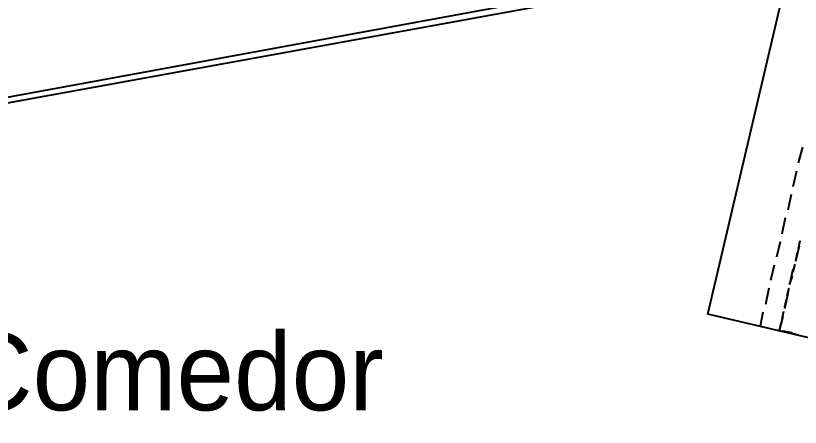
# Model space of a CAD drawing. Header units: feet. Extents: x -84 to 198, y -22 to 181.
# Drawn here: x 79.12 to 91.27, y 143.91 to 150.3 of the extents above; entities that cross this region are included whole.
import ezdxf
from ezdxf.enums import TextEntityAlignment as Align

# ---------------------------------------------------------------- set-up
doc = ezdxf.new("R2010")
doc.units = ezdxf.units.FT
doc.layers.add('A-LINEA', color=7, linetype='CONTINUOUS')
doc.layers.add('A-NOMBRE-ESPACIO', color=2, linetype='CONTINUOUS')

msp = doc.modelspace()

# ---------------------------------------------------------------- linework, layer by layer
at = {"layer": 'A-LINEA'}
for p, q in [((118.2654, 156.262), (36.6895, 141.2395)), ((118.2654, 156.262), (36.6895, 141.2395)), ((118.6048, 156.158), (36.6897, 141.24)), ((118.6048, 156.158), (36.6897, 141.24)), ((89.84, 145.6711), (91.0133, 150.6711)), ((91.3067, 148.2578), (91.24, 148.0178)), ((91.2133, 147.8844), (91.16, 147.6444)), ((91.1333, 147.5244), (91.08, 147.2844)), ((91.04, 147.1644), (90.9867, 146.9111)), ((90.96, 146.7911), (90.9067, 146.5511)), ((91.2667, 146.8044), (91.24, 146.6844)), ((91.2533, 146.7244), (91.2, 146.4844)), ((91.2267, 146.6178), (91.2, 146.4978)), ((90.8667, 146.4311), (90.8133, 146.1911)), ((91.1867, 146.4444), (91.16, 146.3244)), ((91.16, 146.3644), (91.1067, 146.1244)), ((91.1467, 146.2578), (91.1067, 146.1378)), ((90.7867, 146.0711), (90.7333, 145.8178)), ((91.0933, 146.0711), (91.0667, 145.9511)), ((91.08, 145.9911), (91.0267, 145.7511)), ((91.0533, 145.8978), (91.0267, 145.7778)), ((92.8933, 144.9511), (89.84, 145.6711)), ((90.6933, 145.6978), (90.6533, 145.4844)), ((91.0133, 145.7111), (90.9867, 145.5911)), ((91, 145.6311), (90.9467, 145.4178)), ((91.1467, 145.3778), (91, 145.4044)), ((91.12, 145.3778), (91.24, 145.3511))]:
    msp.add_line(p, q, dxfattribs=at)
msp.add_lwpolyline([(90.9733, 145.5244), (90.9467, 145.4178), (91.0533, 145.3911)], dxfattribs=at)

# ---------------------------------------------------------------- texts
at = {"layer": 'A-NOMBRE-ESPACIO'}
msp.add_text('Sala - Comedor', height=1.2, dxfattribs=at).set_placement((79.2, 144.1778), align=Align.CENTER)

doc.saveas('drawing.dxf')
